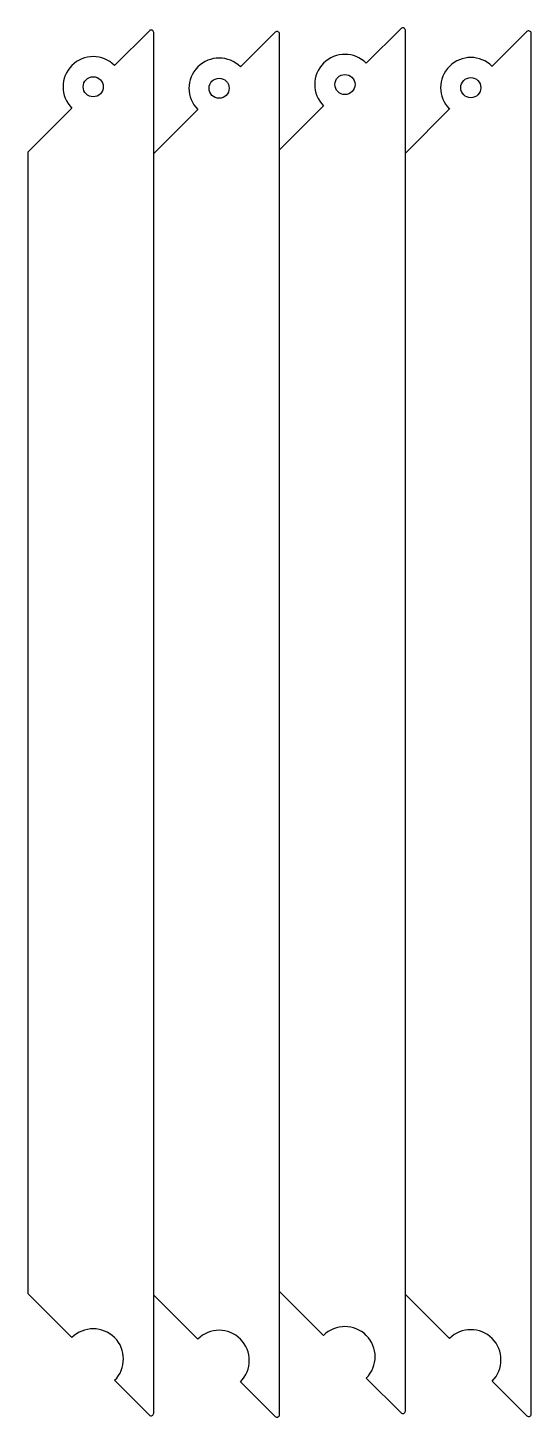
# Model space of a CAD drawing. Header units: millimetres. Extents: x -493 to -393, y -383 to -107.
import ezdxf

# ---------------------------------------------------------------- set-up
doc = ezdxf.new("R2010")
doc.units = ezdxf.units.MM

msp = doc.modelspace()

# ---------------------------------------------------------------- linework, layer by layer
at = {"color": 7, "linetype": 'Continuous', "lineweight": 25}
for p, q in [((-468.8, -107.73), (-475.7, -114.63)), ((-418.8, -107.29), (-425.7, -114.19)), ((-417.94, -382.23), (-417.94, -107.64)), ((-467.94, -382.67), (-467.94, -108.08)), ((-443.8, -108.02), (-450.7, -114.92)), ((-442.94, -382.96), (-442.94, -108.37)), ((-393.8, -107.9), (-400.7, -114.8)), ((-392.94, -382.84), (-392.94, -108.25)), ((-484.18, -123.12), (-492.94, -131.88)), ((-459.18, -123.41), (-467.94, -132.17)), ((-434.18, -122.68), (-442.94, -131.43)), ((-409.18, -123.29), (-417.94, -132.05)), ((-492.94, -131.88), (-492.94, -358.88)), ((-492.94, -358.88), (-484.18, -367.63)), ((-467.94, -359.17), (-459.18, -367.92)), ((-442.94, -358.43), (-434.18, -367.19)), ((-417.94, -359.05), (-409.18, -367.8)), ((-425.7, -375.68), (-418.8, -382.58)), ((-475.7, -376.12), (-468.8, -383.02)), ((-450.7, -376.41), (-443.8, -383.31)), ((-400.7, -376.29), (-393.8, -383.19))]:
    msp.add_line(p, q, dxfattribs=at)
for centre in [(-479.94, -118.88), (-454.94, -119.17), (-429.94, -118.43), (-404.94, -119.05)]:
    msp.add_circle(centre, 2, dxfattribs=at)
for centre, radius, start, end in [((-468.44, -108.08), 0.5, 0, 135), ((-418.44, -107.64), 0.5, 0, 135), ((-393.44, -108.25), 0.5, 0, 135), ((-443.44, -108.37), 0.5, 360, 135), ((-479.94, -118.88), 6, 45, 225), ((-454.94, -119.17), 6, 45, 225), ((-429.94, -118.43), 6, 45, 225), ((-404.94, -119.05), 6, 45, 225), ((-479.94, -371.88), 6, 315, 135), ((-454.94, -372.17), 6, 315, 135), ((-429.94, -371.43), 6, 315, 135), ((-404.94, -372.05), 6, 315, 135), ((-468.44, -382.67), 0.5, 225, 0), ((-443.44, -382.96), 0.5, 225, 360), ((-418.44, -382.23), 0.5, 225, 0), ((-393.44, -382.84), 0.5, 225, 360)]:
    msp.add_arc(centre, radius, start, end, dxfattribs=at)

doc.saveas('drawing.dxf')
